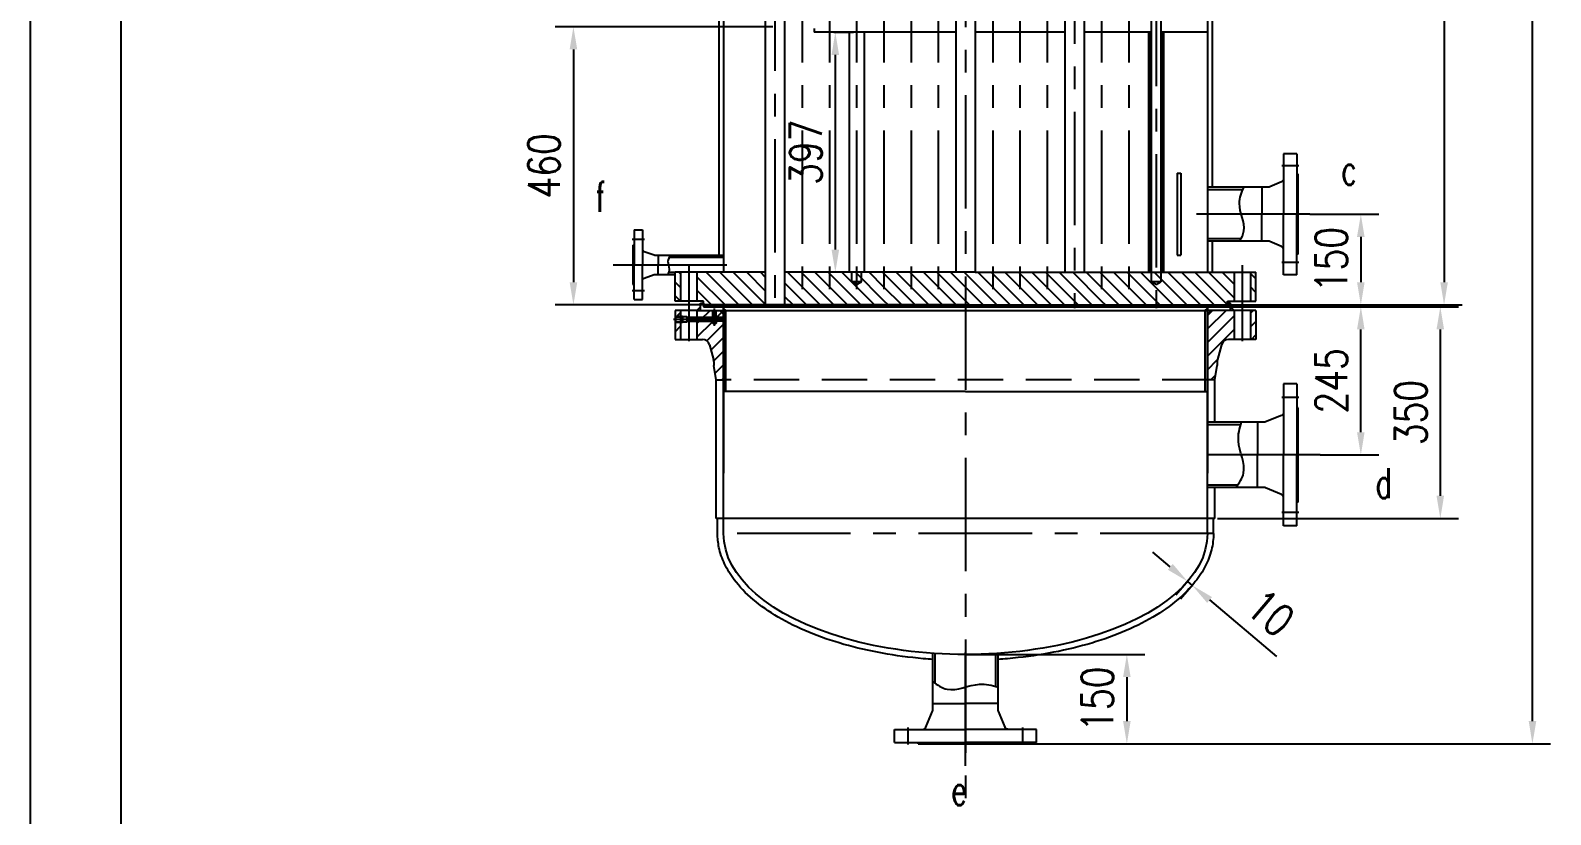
# Model space of a CAD drawing. Header units: millimetres. Extents: x -150 to 6150, y -150 to 8760.
# Drawn here: x -150 to 2363, y 3750 to 5047 of the extents above; entities that cross this region are included whole.
import ezdxf

# ---------------------------------------------------------------- set-up
doc = ezdxf.new("R2010")
doc.units = ezdxf.units.MM
doc.header["$LTSCALE"] = 150
doc.linetypes.add('CENTER', pattern=[2, 1.25, -0.25, 0.25, -0.25])
doc.linetypes.add('DASHED', pattern=[0.75, 0.5, -0.25])
for name, color, linetype in [('1轮廓实线层', 7, 'Continuous'), ('2细线层', 4, 'Continuous'), ('3中心线层', 1, 'CENTER'), ('4虚线层', 6, 'DASHED'), ('5剖面线层', 2, 'Continuous'), ('6文字层', 3, 'Continuous'), ('THK', 7, 'Continuous')]:
    doc.layers.add(name, color=color, linetype=linetype)
doc.styles.add('PC_TEXTSTYLE', font='romans.shx', dxfattribs={"width": 0.8, "bigfont": 'hzfs.shx'})
doc.styles.add('TH_GBDIM', font='romans.shx', dxfattribs={"width": 0.8, "bigfont": 'gbcbig.shx'})
doc.dimstyles.new('TH_GBDIM', dxfattribs={"dimscale": 15, "dimtxt": 3.5, "dimasz": 2.5, "dimexe": 2, "dimexo": 0, "dimgap": 1.5, "dimtad": 1, "dimdec": 1, "dimdsep": 46, "dimtxsty": 'TH_GBDIM', "dimcen": 2.5, "dimclrd": 130, "dimclre": 130, "dimclrt": 3, "dimadec": 0, "dimazin": 2, "dimtfac": 0.714286, "dimtdec": 1, "dimtmove": 0, "dimatfit": 3, "dimfxl": 0, "dimtolj": 1, "dimtzin": 0, "dimlwd": -1, "dimlwe": -1, "dimarcsym": 0})
pattern_1 = [(135, (-165.493, -147.118), (-11.22532, -11.22532), [])]
pattern_2 = [(45, (-165.493, -147.118), (-11.22532, 11.22532), [])]

# ---------------------------------------------------------------- blocks, each defined once
blk = doc.blocks.new('*D9')
at = {"layer": '5剖面线层', "color": 130}
for p, q in [((1077.6, 5053.2), (717.8, 5053.2)), ((747.8, 5015.7), (747.8, 4630.7)), ((963.1, 4593.2), (717.8, 4593.2))]:
    blk.add_line(p, q, dxfattribs=at)
for points in [[(741.6, 5015.7), (754.1, 5015.7), (747.8, 5053.2)], [(741.6, 4630.7), (754.1, 4630.7), (747.8, 4593.2)]]:
    blk.add_solid(points, dxfattribs=at)
at = {"layer": 'Defpoints', "color": 0}
for p in [(1077.6, 5053.2), (747.8, 4593.2), (963.1, 4593.2)]:
    blk.add_point(p, dxfattribs=at)
at = {"layer": '5剖面线层', "color": 3, "insert": (699.1, 4823.2), "char_height": 52.5, "attachment_point": 5, "rotation": 90, "style": 'TH_GBDIM'}
blk.add_mtext('\\A1;460', dxfattribs=at)
blk = doc.blocks.new('*D13')
at = {"layer": 'Defpoints', "color": 0}
for p in [(1829.1, 7576.2), (1829.1, 4593.2), (2187.3, 4593.2)]:
    blk.add_point(p, dxfattribs=at)
at = {"layer": 'THK', "color": 130}
for p, q in [((1829.1, 7576.2), (2217.3, 7576.2)), ((2187.3, 7538.7), (2187.3, 4630.7)), ((1829.1, 4593.2), (2217.3, 4593.2))]:
    blk.add_line(p, q, dxfattribs=at)
for points in [[(2181.1, 7538.7), (2193.6, 7538.7), (2187.3, 7576.2)], [(2181.1, 4630.7), (2193.6, 4630.7), (2187.3, 4593.2)]]:
    blk.add_solid(points, dxfattribs=at)
at = {"layer": 'THK', "color": 3, "insert": (2138.6, 6084.7), "char_height": 52.5, "attachment_point": 5, "rotation": 90, "style": 'TH_GBDIM'}
blk.add_mtext('\\A1;3000', dxfattribs=at)
blk = doc.blocks.new('*D14')
at = {"layer": 'Defpoints', "color": 0}
for p in [(1965.3, 4743.2), (1965.3, 4593.2), (2049.7, 4593.2)]:
    blk.add_point(p, dxfattribs=at)
at = {"layer": 'THK', "color": 130}
for p, q in [((1965.3, 4743.2), (2079.7, 4743.2)), ((2049.7, 4705.7), (2049.7, 4630.7)), ((1965.3, 4593.2), (2079.7, 4593.2))]:
    blk.add_line(p, q, dxfattribs=at)
for points in [[(2043.4, 4705.7), (2055.9, 4705.7), (2049.7, 4743.2)], [(2043.4, 4630.7), (2055.9, 4630.7), (2049.7, 4593.2)]]:
    blk.add_solid(points, dxfattribs=at)
at = {"layer": 'THK', "color": 3, "insert": (2000.9, 4668.2), "char_height": 52.5, "attachment_point": 5, "rotation": 90, "style": 'TH_GBDIM'}
blk.add_mtext('\\A1;150', dxfattribs=at)
blk = doc.blocks.new('*D16')
at = {"layer": 'Defpoints', "color": 0}
for p in [(1178.4, 5044.2), (1180.8, 4647.2), (1180.8, 4647.2)]:
    blk.add_point(p, dxfattribs=at)
at = {"layer": 'THK', "color": 130}
for p, q in [((1178.4, 5044.2), (1210.8, 5044.2)), ((1180.8, 5006.7), (1180.8, 4684.7)), ((1180.8, 4647.2), (1150.8, 4647.2))]:
    blk.add_line(p, q, dxfattribs=at)
for points in [[(1174.6, 5006.7), (1187.1, 5006.7), (1180.8, 5044.2)], [(1174.6, 4684.7), (1187.1, 4684.7), (1180.8, 4647.2)]]:
    blk.add_solid(points, dxfattribs=at)
at = {"layer": 'THK', "color": 3, "insert": (1132.1, 4845.7), "char_height": 52.5, "attachment_point": 5, "rotation": 90, "style": 'TH_GBDIM'}
blk.add_mtext('\\A1;397', dxfattribs=at)
blk = doc.blocks.new('*D18')
at = {"layer": 'Defpoints', "color": 0}
for p in [(1812.6, 4590.2), (1812.6, 4240.2), (2181.1, 4240.2)]:
    blk.add_point(p, dxfattribs=at)
at = {"layer": 'THK', "color": 130}
for p, q in [((1812.6, 4590.2), (2211.1, 4590.2)), ((2181.1, 4552.7), (2181.1, 4277.7)), ((1812.6, 4240.2), (2211.1, 4240.2))]:
    blk.add_line(p, q, dxfattribs=at)
for points in [[(2174.8, 4552.7), (2187.3, 4552.7), (2181.1, 4590.2)], [(2174.8, 4277.7), (2187.3, 4277.7), (2181.1, 4240.2)]]:
    blk.add_solid(points, dxfattribs=at)
at = {"layer": 'THK', "color": 3, "insert": (2132.3, 4415.2), "char_height": 52.5, "attachment_point": 5, "rotation": 90, "style": 'TH_GBDIM'}
blk.add_mtext('\\A1;350', dxfattribs=at)
blk = doc.blocks.new('*D19')
at = {"layer": 'Defpoints', "color": 0}
for p in [(1982.4, 4590.2), (2049.7, 4590.2), (1982.4, 4345.2)]:
    blk.add_point(p, dxfattribs=at)
at = {"layer": 'THK', "color": 130}
for p, q in [((1982.4, 4590.2), (2079.7, 4590.2)), ((2049.7, 4382.7), (2049.7, 4552.7)), ((1982.4, 4345.2), (2079.7, 4345.2))]:
    blk.add_line(p, q, dxfattribs=at)
for points in [[(2043.4, 4552.7), (2055.9, 4552.7), (2049.7, 4590.2)], [(2043.4, 4382.7), (2055.9, 4382.7), (2049.7, 4345.2)]]:
    blk.add_solid(points, dxfattribs=at)
at = {"layer": 'THK', "color": 3, "insert": (2000.9, 4467.7), "char_height": 52.5, "attachment_point": 5, "rotation": 90, "style": 'TH_GBDIM'}
blk.add_mtext('\\A1;245', dxfattribs=at)
blk = doc.blocks.new('*D33')
at = {"layer": 'Defpoints', "color": 0}
for p in [(1396.1, 4015.2), (1396.1, 3867.4), (1662.8, 3867.4)]:
    blk.add_point(p, dxfattribs=at)
at = {"layer": 'THK', "color": 130}
for p, q in [((1396.1, 4015.2), (1692.8, 4015.2)), ((1662.8, 3977.7), (1662.8, 3904.9)), ((1396.1, 3867.4), (1692.8, 3867.4))]:
    blk.add_line(p, q, dxfattribs=at)
for points in [[(1656.6, 3977.7), (1669.1, 3977.7), (1662.8, 4015.2)], [(1656.6, 3904.9), (1669.1, 3904.9), (1662.8, 3867.4)]]:
    blk.add_solid(points, dxfattribs=at)
at = {"layer": 'THK', "color": 3, "insert": (1614.1, 3941.3), "char_height": 52.5, "attachment_point": 5, "rotation": 90, "style": 'TH_GBDIM'}
blk.add_mtext('\\A1;150', dxfattribs=at)
blk = doc.blocks.new('*D34')
at = {"layer": 'Defpoints', "color": 0}
for p in [(1409.6, 8214.1), (2333.4, 8214.1), (1692.8, 3867.4)]:
    blk.add_point(p, dxfattribs=at)
at = {"layer": 'THK', "color": 130}
for p, q in [((1409.6, 8214.1), (2363.4, 8214.1)), ((2333.4, 3904.9), (2333.4, 8176.6)), ((1692.8, 3867.4), (2363.4, 3867.4))]:
    blk.add_line(p, q, dxfattribs=at)
for points in [[(2327.2, 8176.6), (2339.7, 8176.6), (2333.4, 8214.1)], [(2327.2, 3904.9), (2339.7, 3904.9), (2333.4, 3867.4)]]:
    blk.add_solid(points, dxfattribs=at)
at = {"layer": 'THK', "color": 3, "insert": (2284.7, 6040.7), "char_height": 52.5, "attachment_point": 5, "rotation": 90, "style": 'TH_GBDIM'}
blk.add_mtext('\\A1;~4350', dxfattribs=at)
blk = doc.blocks.new('*D53')
at = {"layer": 'Defpoints', "color": 0}
for p in [(1764.6, 4137.5), (1770.9, 4129.5), (1772.3, 4131)]:
    blk.add_point(p, dxfattribs=at)
at = {"layer": 'THK', "color": 130}
for p, q in [((1734.6, 4160.1), (1706, 4184.3)), ((1764.6, 4137.5), (1744, 4113)), ((1772.3, 4131), (1751.6, 4106.5)), ((1763.3, 4135.9), (1770.9, 4129.5)), ((1799.6, 4105.3), (1910.1, 4012.1))]:
    blk.add_line(p, q, dxfattribs=at)
for points in [[(1738.7, 4164.9), (1730.6, 4155.3), (1763.3, 4135.9)], [(1803.6, 4110.1), (1795.6, 4100.5), (1770.9, 4129.5)]]:
    blk.add_solid(points, dxfattribs=at)
at = {"layer": 'THK', "color": 3, "insert": (1900.6, 4083.9), "char_height": 52.5, "attachment_point": 5, "rotation": 319.8492, "style": 'TH_GBDIM'}
blk.add_mtext('\\A1;10', dxfattribs=at)

msp = doc.modelspace()

# ---------------------------------------------------------------- hatches: boundary and pattern name
at = {"layer": '5剖面线层'}
h = msp.add_hatch(dxfattribs=at)
h.set_pattern_fill('ANSI31', color=256, scale=5, angle=90, style=0)
h.set_pattern_definition(pattern_1)
h.paths.add_polyline_path([(925.06953, 4647.21175), (916.06953, 4647.21175), (916.06953, 4599.31491), (925.06953, 4599.31491)])
h.paths.add_polyline_path([(1065.06953, 4647.21175), (952.06953, 4647.21175), (952.06953, 4599.31491), (963.06953, 4599.31491), (963.06953, 4593.21175), (1065.06953, 4593.21175)])
h.paths.add_polyline_path([(1126.06953, 4647.21175), (1097.06953, 4647.21175), (1097.06953, 4593.21175), (1126.06953, 4593.21175)])
h.paths.add_polyline_path([(1216.06953, 4627.21175), (1208.06953, 4631.21175), (1208.06953, 4647.21175), (1171.06953, 4647.21175), (1171.06953, 4593.21175), (1216.06953, 4593.21175)])
h.paths.add_polyline_path([(1171.06953, 4647.21175), (1126.06953, 4647.21175), (1126.06953, 4593.21175), (1171.06953, 4593.21175)])
h.paths.add_polyline_path([(1261.06953, 4647.21175), (1224.06953, 4647.21175), (1224.06953, 4631.21175), (1216.06953, 4627.21175), (1216.06953, 4593.21175), (1261.06953, 4593.21175)])
h.paths.add_polyline_path([(1224.06953, 4647.21175), (1216.06953, 4647.21175), (1216.06953, 4631.21175), (1224.06953, 4631.21175)])
h.paths.add_polyline_path([(1216.06953, 4647.21175), (1208.06953, 4647.21175), (1208.06953, 4631.21175), (1216.06953, 4631.21175)])
h.paths.add_polyline_path([(1216.06953, 4631.21175), (1208.06953, 4631.21175), (1216.06953, 4627.21175)], flags=17)
h.paths.add_polyline_path([(1224.06953, 4631.21175), (1216.06953, 4631.21175), (1216.06953, 4627.21175)], flags=16)
h = msp.add_hatch(dxfattribs=at)
h.set_pattern_fill('ANSI31', color=256, scale=5, angle=90, style=0)
h.set_pattern_definition(pattern_1)
h.paths.add_polyline_path([(1306.06953, 4647.21175), (1261.06953, 4647.21175), (1261.06953, 4593.21175), (1306.06953, 4593.21175)])
h.paths.add_polyline_path([(1351.06953, 4647.21175), (1306.06953, 4647.21175), (1306.06953, 4593.21175), (1351.06953, 4593.21175)])
h.paths.add_polyline_path([(1396.06953, 4647.21175), (1351.06953, 4647.21175), (1351.06953, 4593.21175), (1396.06953, 4593.21175)])
h.paths.add_polyline_path([(1486.06953, 4647.21175), (1441.06953, 4647.21175), (1441.06953, 4593.21175), (1486.06953, 4593.21175)])
h.paths.add_polyline_path([(1441.06953, 4647.21175), (1412.06953, 4647.21175), (1396.06953, 4647.21175), (1396.06953, 4593.21175), (1441.06953, 4593.21175)])
h.paths.add_polyline_path([(1531.06953, 4647.21175), (1486.06953, 4647.21175), (1486.06953, 4593.21175), (1531.06953, 4593.21175)])
h.paths.add_polyline_path([(1576.06953, 4647.21175), (1531.06953, 4647.21175), (1531.06953, 4593.21175), (1576.06953, 4593.21175)])
h.paths.add_polyline_path([(1621.06953, 4647.21175), (1576.06953, 4647.21175), (1576.06953, 4593.21175), (1621.06953, 4593.21175)])
h = msp.add_hatch(dxfattribs=at)
h.set_pattern_fill('ANSI31', color=256, scale=5, angle=90, style=0)
h.set_pattern_definition(pattern_1)
h.paths.add_polyline_path([(1666.06953, 4647.21175), (1621.06953, 4647.21175), (1621.06953, 4593.21175), (1666.06953, 4593.21175)])
h.paths.add_polyline_path([(1711.06953, 4627.21175), (1703.06953, 4631.21175), (1703.06953, 4647.21175), (1666.06953, 4647.21175), (1666.06953, 4593.21175), (1711.06953, 4593.21175)])
h.paths.add_polyline_path([(1796.06953, 4647.21175), (1719.06953, 4647.21175), (1719.06953, 4631.21175), (1711.06953, 4627.21175), (1711.06953, 4593.21175), (1796.06953, 4593.21175)])
h.paths.add_polyline_path([(1719.06953, 4647.21175), (1711.06953, 4647.21175), (1711.06953, 4631.21175), (1719.06953, 4631.21175)], flags=16)
h.paths.add_polyline_path([(1711.06953, 4647.21175), (1703.06953, 4647.21175), (1703.06953, 4631.21175), (1711.06953, 4631.21175)], flags=17)
h.paths.add_polyline_path([(1711.06953, 4631.21175), (1703.06953, 4631.21175), (1711.06953, 4627.21175)])
h.paths.add_polyline_path([(1719.06953, 4631.21175), (1711.06953, 4631.21175), (1711.06953, 4627.21175)], flags=16)
h.paths.add_polyline_path([(1840.06953, 4647.21175), (1796.06953, 4647.21175), (1796.06953, 4593.21175), (1829.06953, 4593.21175), (1829.06953, 4596.21175), (1829.06953, 4599.31491), (1840.06953, 4599.31491)])
h.paths.add_polyline_path([(1876.06953, 4647.21175), (1867.06953, 4647.21175), (1867.06953, 4599.31491), (1876.06953, 4599.31491)])
h = msp.add_hatch(dxfattribs=at)
h.set_pattern_fill('ANSI31', color=256, scale=5, style=0)
h.set_pattern_definition(pattern_2)
h.paths.add_polyline_path([(925.06953, 4564.21175), (916.06953, 4564.21175), (916.06953, 4536.21175), (925.06953, 4536.21175)])
h.paths.add_polyline_path([(925.06953, 4569.21175), (916.88153, 4569.21175), (916.88153, 4565.02375), (925.06953, 4565.02375)])
h.paths.add_polyline_path([(925.06953, 4573.39975), (916.88153, 4573.39975), (916.88153, 4569.21175), (925.06953, 4569.21175)])
h.paths.add_polyline_path([(925.06953, 4574.21175), (916.06953, 4574.21175), (916.88153, 4573.39975), (925.06953, 4573.39975)])
h.paths.add_polyline_path([(925.06953, 4584.21175), (916.06953, 4584.21175), (916.06953, 4574.21175), (925.06953, 4574.21175)])
h.paths.add_polyline_path([(916.88153, 4569.21175), (916.06953, 4569.21175), (916.06953, 4564.21175), (916.88153, 4565.02375)])
h.paths.add_polyline_path([(925.06953, 4565.02375), (916.88153, 4565.02375), (916.06953, 4564.21175), (925.06953, 4564.21175)])
h.paths.add_polyline_path([(916.88153, 4573.39975), (916.06953, 4574.21175), (916.06953, 4569.21175), (916.88153, 4569.21175)])
h.paths.add_polyline_path([(996.06953, 4566.21175), (984.06953, 4566.21175), (984.06953, 4563.21175), (981.06953, 4561.4797), (978.06953, 4563.21175), (978.06953, 4566.21175), (952.06953, 4566.21175), (952.06953, 4536.21175), (961.01791, 4536.21175, -0.3348602696), (972.5562, 4527.5084), (979.60781, 4502.82774, -0.0696873956), (980.06953, 4499.53109), (980.06953, 4493.21175), (984.06953, 4469.21175), (996.06953, 4469.21175)])
h.paths.add_polyline_path([(978.06953, 4572.21175), (952.06953, 4572.21175), (952.06953, 4569.21175), (981.06953, 4569.21175)])
h.paths.add_polyline_path([(978.06953, 4584.21175), (952.06953, 4584.21175), (952.06953, 4572.21175), (978.06953, 4572.21175)])
h.paths.add_polyline_path([(996.06953, 4578.21175), (990.06953, 4584.21175), (984.06953, 4584.21175), (984.06953, 4572.21175), (996.06953, 4572.21175)])
h.paths.add_polyline_path([(984.06953, 4566.21175), (981.06953, 4569.21175), (981.06953, 4563.21175), (984.06953, 4563.21175)])
h.paths.add_polyline_path([(984.06953, 4572.21175), (984.06953, 4584.21175), (981.06953, 4584.21175), (981.06953, 4569.21175)])
h = msp.add_hatch(dxfattribs=at)
h.set_pattern_fill('ANSI31', color=256, scale=5, style=0)
h.set_pattern_definition(pattern_2)
h.paths.add_polyline_path([(1840.06953, 4584.21175), (1802.06953, 4584.21175), (1796.06953, 4578.21175), (1796.06953, 4469.21175), (1808.06953, 4469.21175), (1812.06953, 4493.21175), (1812.06953, 4499.53109, -0.0696873956), (1812.53124, 4502.82774), (1819.58286, 4527.5084, -0.3348602696), (1831.12114, 4536.21175), (1840.06953, 4536.21175)])
h.paths.add_polyline_path([(1876.06953, 4584.21175), (1867.06953, 4584.21175), (1867.06953, 4536.21175), (1876.06953, 4536.21175)])

# ---------------------------------------------------------------- linework, layer by layer
for p, q in [((988.06953, 5680.71175), (988.06953, 4675.71175)), ((996.06953, 5692.71175), (996.06953, 4647.21175)), ((1796.06953, 5692.71175), (1796.06953, 4647.21175)), ((1804.06953, 5680.71175), (1804.06953, 4787.71175)), ((1146.06953, 5050.21175), (1146.06953, 5044.21175)), ((1216.06953, 5044.21175), (1146.06953, 5044.21175)), ((1380.06953, 5044.21175), (1216.06953, 5044.21175)), ((1560.06953, 5044.21175), (1412.06953, 5044.21175)), ((1703.06953, 5044.21175), (1592.06953, 5044.21175)), ((1796.06953, 5044.21175), (1719.06953, 5044.21175)), ((1746.06953, 4811.09669), (1746.06953, 4675.32681)), ((1751.97945, 4811.09669), (1751.97945, 4675.32681)), ((1804.06953, 4698.71175), (1804.06953, 4647.21175)), ((916.06953, 4599.31491), (916.06953, 4647.21175)), ((1065.06953, 4647.21175), (916.06953, 4647.21175)), ((925.06953, 4647.31491), (925.06953, 4599.31491)), ((952.06953, 4647.31491), (952.06953, 4599.31491)), ((1412.06953, 4647.21175), (1097.06953, 4647.21175)), ((1224.06953, 4631.21175), (1208.06953, 4631.21175)), ((1412.06953, 4647.21175), (1876.06953, 4647.21175)), ((1719.06953, 4631.21175), (1703.06953, 4631.21175)), ((1840.06953, 4647.31491), (1840.06953, 4599.31491)), ((1867.06953, 4647.31491), (1867.06953, 4599.31491)), ((1876.06953, 4599.31491), (1876.06953, 4647.21175)), ((963.06953, 4599.31491), (916.06953, 4599.31491)), ((916.06953, 4584.21175), (916.06953, 4536.21175)), ((925.06953, 4584.21175), (916.06953, 4584.21175)), ((952.06953, 4584.21175), (925.06953, 4584.21175)), ((925.06953, 4584.21175), (925.06953, 4536.21175)), ((952.06953, 4584.21175), (958.06953, 4590.21175)), ((952.06953, 4584.21175), (990.06953, 4584.21175)), ((952.06953, 4584.21175), (952.06953, 4536.21175)), ((958.06953, 4584.21175), (958.06953, 4596.21175)), ((958.06953, 4596.21175), (963.06953, 4596.21175)), ((963.06953, 4593.21175), (963.06953, 4599.31491)), ((963.06953, 4596.21175), (963.06953, 4590.21175)), ((1396.06953, 4593.21175), (963.06953, 4593.21175)), ((1396.06953, 4590.21175), (963.06953, 4590.21175)), ((963.06953, 4590.21175), (996.06953, 4590.21175)), ((990.06953, 4584.21175), (1796.06953, 4584.21175)), ((996.06953, 4578.21175), (990.06953, 4584.21175)), ((996.06953, 4215.21175), (996.06953, 4593.21175)), ((996.06953, 4593.21175), (996.06953, 4315.21175)), ((996.06953, 4590.21175), (1396.06953, 4590.21175)), ((996.06953, 4590.21175), (996.06953, 4584.21175)), ((1000.06953, 4584.21175), (996.06953, 4587.21175)), ((996.06953, 4584.21175), (996.06953, 4578.21175)), ((996.06953, 4578.21175), (996.06953, 4469.21175)), ((1000.06953, 4450.21175), (1000.06953, 4584.21175)), ((1396.06953, 4593.21175), (1829.06953, 4593.21175)), ((1396.06953, 4590.21175), (1829.06953, 4590.21175)), ((1796.06953, 4590.21175), (1396.06953, 4590.21175)), ((1792.06953, 4584.21175), (1796.06953, 4587.21175)), ((1792.06953, 4450.21175), (1792.06953, 4584.21175)), ((1796.06953, 4215.21175), (1796.06953, 4593.21175)), ((1796.06953, 4593.21175), (1796.06953, 4315.21175)), ((1796.06953, 4590.21175), (1796.06953, 4584.21175)), ((1829.06953, 4590.21175), (1796.06953, 4590.21175)), ((1796.06953, 4578.21175), (1802.06953, 4584.21175)), ((1796.06953, 4584.21175), (1796.06953, 4578.21175)), ((1802.06953, 4584.21175), (1796.06953, 4584.21175)), ((1796.06953, 4578.21175), (1796.06953, 4469.21175)), ((1840.06953, 4584.21175), (1802.06953, 4584.21175)), ((1829.06953, 4599.31491), (1876.06953, 4599.31491)), ((1829.06953, 4593.21175), (1829.06953, 4599.31491)), ((1834.06953, 4596.21175), (1829.06953, 4596.21175)), ((1829.06953, 4596.21175), (1829.06953, 4590.21175)), ((1834.06953, 4584.21175), (1834.06953, 4596.21175)), ((1840.06953, 4584.21175), (1834.06953, 4590.21175)), ((1840.06953, 4584.21175), (1840.06953, 4536.21175)), ((1867.06953, 4584.21175), (1840.06953, 4584.21175)), ((1876.06953, 4584.21175), (1867.06953, 4584.21175)), ((1867.06953, 4584.21175), (1867.06953, 4536.21175)), ((1876.06953, 4584.21175), (1876.06953, 4536.21175)), ((916.06953, 4536.21175), (925.06953, 4536.21175)), ((925.06953, 4536.21175), (952.06953, 4536.21175)), ((952.06953, 4536.21175), (961.01791, 4536.21175)), ((972.5562, 4527.5084), (979.60781, 4502.82774)), ((1819.58286, 4527.5084), (1812.53124, 4502.82774)), ((1840.06953, 4536.21175), (1831.12114, 4536.21175)), ((1867.06953, 4536.21175), (1840.06953, 4536.21175)), ((1876.06953, 4536.21175), (1867.06953, 4536.21175)), ((980.06953, 4499.53109), (980.06953, 4493.21175)), ((1812.06953, 4499.53109), (1812.06953, 4493.21175)), ((984.06953, 4469.21175), (980.06953, 4493.21175)), ((1808.06953, 4469.21175), (1812.06953, 4493.21175)), ((984.06953, 4291.21175), (984.06953, 4469.21175)), ((984.06953, 4469.21175), (996.06953, 4469.21175)), ((1396.06953, 4450.21175), (996.06953, 4450.21175)), ((1396.06953, 4450.21175), (1796.06953, 4450.21175)), ((1808.06953, 4469.21175), (1796.06953, 4469.21175)), ((1808.06953, 4399.21175), (1808.06953, 4469.21175)), ((1889.78622, 4399.21175), (1796.06953, 4399.21175)), ((1946.06953, 4423.21175), (1944.06953, 4423.21175)), ((1946.06953, 4267.21175), (1946.06953, 4423.21175)), ((1850.98278, 4395.21175), (1796.06953, 4395.21175)), ((1879.06953, 4291.21175), (1879.06953, 4345.21175)), ((1922.06953, 4227.71175), (1922.06953, 4345.21175)), ((1944.06953, 4227.71175), (1944.06953, 4345.21175)), ((984.06953, 4240.21175), (984.06953, 4291.21175)), ((1845.90162, 4295.21175), (1796.06953, 4295.21175)), ((1889.78622, 4291.21175), (1796.06953, 4291.21175)), ((1808.06953, 4240.21175), (1808.06953, 4291.21175)), ((1889.78622, 4291.21175), (1879.06953, 4291.21175)), ((1918.52386, 4279.80119), (1892.24056, 4290.68681)), ((1946.06953, 4267.21175), (1944.06953, 4267.21175)), ((1808.06953, 4240.21175), (984.06953, 4240.21175)), ((1808.06953, 4240.21175), (984.06953, 4240.21175)), ((986.06953, 4215.21175), (986.06953, 4240.21175)), ((1806.06904, 4215.21175), (1806.06904, 4240.21175)), ((1944.06953, 4227.71175), (1922.06953, 4227.71175)), ((1342.06953, 3923.63364), (1342.06953, 4017.35033)), ((1346.06953, 3967.51824), (1346.06953, 4017.35033)), ((1446.06953, 3962.43708), (1446.06953, 4017.35033)), ((1450.06953, 3923.63364), (1450.06953, 4017.35033)), ((1330.65896, 3894.896), (1341.54458, 3921.1793)), ((1342.06953, 3934.35033), (1396.06953, 3934.35033)), ((1342.06953, 3923.63364), (1342.06953, 3934.35033)), ((1278.56953, 3891.35033), (1396.06953, 3891.35033)), ((1278.56953, 3869.35033), (1278.56953, 3891.35033)), ((1278.56953, 3869.35033), (1396.06953, 3869.35033)), ((1318.06953, 3867.35033), (1318.06953, 3869.35033)), ((1318.06953, 3867.35033), (1474.06953, 3867.35033)), ((1474.06953, 3867.35033), (1474.06953, 3869.35033))]:
    msp.add_line(p, q)
at = {"extrusion": (0, -1.22461e-16, -1)}
for p, q in [((1922.06953, 4462.71175), (1922.06953, 4345.21175)), ((1944.06953, 4462.71175), (1922.06953, 4462.71175)), ((1944.06953, 4462.71175), (1944.06953, 4345.21175)), ((1879.06953, 4399.21175), (1879.06953, 4345.21175)), ((1889.78622, 4399.21175), (1879.06953, 4399.21175)), ((1918.52386, 4410.62231), (1892.24056, 4399.73669))]:
    msp.add_line(p, q, dxfattribs=at)
at = {"extrusion": (-1.22461e-16, 2.24949e-32, -1)}
for p, q in [((1450.06953, 3934.35033), (1396.06953, 3934.35033)), ((1450.06953, 3923.63364), (1450.06953, 3934.35033)), ((1461.48009, 3894.896), (1450.59447, 3921.1793)), ((1513.56953, 3891.35033), (1396.06953, 3891.35033)), ((1513.56953, 3869.35033), (1513.56953, 3891.35033)), ((1513.56953, 3869.35033), (1396.06953, 3869.35033))]:
    msp.add_line(p, q, dxfattribs=at)
for centre, radius, start, end in [((961.01791, 4524.21175), 12, 15.9453959, 90), ((1831.12114, 4524.21175), 12, 90, 164.0546041), ((968.06953, 4499.53109), 12, 0, 15.9453959), ((1824.06953, 4499.53109), 12, 164.0546041, 180), ((1889.78622, 4285.21175), 6, 65.85445804, 90), ((1916.06953, 4274.32613), 6, 0, 65.85445804), ((1336.06953, 3923.63364), 6, 335.85445804, 0), ((1325.18391, 3897.35033), 6, 270, 335.85445804)]:
    msp.add_arc(centre, radius, start, end)
at = {"extrusion": (0, -1.22461e-16, -1)}
for centre, start, end in [((-1889.78622, 4405.21175), 245.85445804, 270), ((-1916.06953, 4416.09737), 180, 245.85445804)]:
    msp.add_arc(centre, 6, start, end, dxfattribs=at)
at = {"extrusion": (-1.22461e-16, 2.24949e-32, -1)}
for centre, start, end in [((-1456.06953, 3923.63364), 335.85445804, 0), ((-1466.95515, 3897.35033), 270, 335.85445804)]:
    msp.add_arc(centre, 6, start, end, dxfattribs=at)
at = {"extrusion": (0, 0, -1)}
msp.add_ellipse((1396.06953, 4215.21175), major_axis=(-400, 0), ratio=0.5, start_param=3.1415926536, end_param=6.2831853072, dxfattribs=at)
for points, knots in [([(1342.06953, 4007.01996), (1336.80386, 4007.37404), (1331.55174, 4007.77993), (1303.30116, 4010.24925), (1280.62456, 4013.25951), (1236.60495, 4021.19578), (1215.26261, 4026.12154), (1174.52568, 4037.75856), (1155.13163, 4044.46943), (1118.84517, 4059.50692), (1101.95295, 4067.83299), (1071.15181, 4085.90614), (1057.24227, 4095.6528), (1032.82006, 4116.36421), (1022.3056, 4127.33029), (1007.32132, 4147.25152), (1001.9892, 4155.97883), (993.53573, 4173.85514), (990.41615, 4183.00525), (986.87478, 4199.86603), (986.06953, 4207.53856), (986.06953, 4215.21175)], [4.846109503, 4.846109503, 4.846109503, 4.846109503, 4.8854557295, 4.8854557295, 5.0584566184, 5.0584566184, 5.2314575072, 5.2314575072, 5.404458396, 5.404458396, 5.5774592849, 5.5774592849, 5.7504601737, 5.7504601737, 5.9234610626, 5.9234610626, 6.0510059529, 6.0510059529, 6.1785508433, 6.1785508433, 6.2831853072, 6.2831853072, 6.2831853072, 6.2831853072]), ([(1806.06904, 4215.21175), (1806.06926, 4213.05276), (1806.00595, 4210.89377), (1805.33572, 4199.51441), (1803.62844, 4190.32576), (1797.96966, 4172.25302), (1794.02061, 4163.36929), (1784.02694, 4146.06715), (1777.98328, 4137.64739), (1763.95251, 4121.37313), (1755.96516, 4113.5177), (1734.86631, 4095.63007), (1720.95433, 4085.88442), (1690.14866, 4067.81343), (1673.25434, 4059.48852), (1636.96408, 4044.45349), (1617.56833, 4037.74392), (1576.82844, 4026.10961), (1555.48484, 4021.18526), (1511.46321, 4013.25191), (1488.78583, 4010.24314), (1460.55215, 4007.77721), (1455.31756, 4007.37285), (1450.06953, 4007.01996)], [3.1415922587, 3.1415922587, 3.1415922587, 3.1415922587, 3.1710336075, 3.1710336075, 3.2968875825, 3.2968875825, 3.4227415576, 3.4227415576, 3.5485955326, 3.5485955326, 3.6744495076, 3.6744495076, 3.8474503965, 3.8474503965, 4.0204512853, 4.0204512853, 4.1934521741, 4.1934521741, 4.366453063, 4.366453063, 4.5394539518, 4.5394539518, 4.5786684584, 4.5786684584, 4.5786684584, 4.5786684584])]:
    msp.add_open_spline(points, degree=3, knots=knots)
at = {"layer": '1轮廓实线层'}
for p, q in [((0, 0), (0, 8610)), ((1065.06953, 7576.21175), (1065.06953, 4593.21175)), ((1097.06953, 7576.21175), (1097.06953, 4593.21175)), ((1380.06953, 7576.21175), (1380.06953, 4647.21175)), ((1412.06953, 7576.21175), (1412.06953, 4647.21175)), ((1560.06953, 7522.21175), (1560.06953, 4647.21175)), ((1592.06953, 7522.21175), (1592.06953, 4647.21175)), ((1703.06953, 6886.21175), (1703.06953, 4631.21175)), ((1719.06953, 6886.21175), (1719.06953, 4631.21175)), ((1203.56953, 5044.21175), (1203.56953, 4647.21175)), ((1228.56953, 5044.21175), (1228.56953, 4647.21175)), ((1698.56953, 5044.21175), (1698.56953, 4647.21175)), ((1700.56953, 5044.21175), (1700.56953, 4647.21175)), ((1721.56953, 5044.21175), (1721.56953, 4647.21175)), ((1723.56953, 5044.21175), (1723.56953, 4647.21175)), ((1746.06953, 4811.09669), (1751.97945, 4811.09669)), ((1946.06953, 4809.21175), (1944.06953, 4809.21175)), ((1946.06953, 4677.21175), (1946.06953, 4809.21175)), ((1896.7111, 4787.71175), (1796.06953, 4787.71175)), ((1854.56319, 4783.71175), (1796.06953, 4783.71175)), ((1886.06953, 4698.71175), (1886.06953, 4743.21175)), ((1922.06953, 4643.21175), (1922.06953, 4743.21175)), ((1944.06953, 4643.21175), (1944.06953, 4743.21175)), ((848.06953, 4717.21175), (848.06953, 4659.71175)), ((848.06953, 4717.21175), (862.06953, 4717.21175)), ((862.06953, 4717.21175), (862.06953, 4659.71175)), ((1851.86761, 4702.71175), (1796.06953, 4702.71175)), ((846.06953, 4692.21175), (846.06953, 4627.21175)), ((846.06953, 4692.21175), (848.06953, 4692.21175)), ((864.61974, 4681.72), (881.37015, 4675.98373)), ((882.81993, 4675.71175), (888.06953, 4675.71175)), ((882.81993, 4675.71175), (996.06953, 4675.71175)), ((888.06953, 4675.71175), (888.06953, 4659.71175)), ((1746.06953, 4675.32681), (1751.97945, 4675.32681)), ((1896.7111, 4698.71175), (1796.06953, 4698.71175)), ((1896.7111, 4698.71175), (1886.06953, 4698.71175)), ((1918.65391, 4689.84193), (1899.29548, 4698.12664)), ((1946.06953, 4677.21175), (1944.06953, 4677.21175)), ((906.17547, 4672.21175), (996.06953, 4672.21175)), ((846.06953, 4627.21175), (848.06953, 4627.21175)), ((882.81993, 4643.71175), (916.06953, 4643.71175)), ((905.15836, 4647.21175), (916.06953, 4647.21175)), ((1216.06953, 4627.21175), (1208.06953, 4631.21175)), ((1216.06953, 4627.21175), (1224.06953, 4631.21175)), ((1711.06953, 4627.21175), (1703.06953, 4631.21175)), ((1711.06953, 4627.21175), (1719.06953, 4631.21175)), ((1944.06953, 4643.21175), (1922.06953, 4643.21175))]:
    msp.add_line(p, q, dxfattribs=at)
at = {"layer": '1轮廓实线层', "extrusion": (0, -1.22461e-16, -1)}
for p, q in [((1922.06953, 4843.21175), (1922.06953, 4743.21175)), ((1944.06953, 4843.21175), (1922.06953, 4843.21175)), ((1944.06953, 4843.21175), (1944.06953, 4743.21175)), ((1886.06953, 4787.71175), (1886.06953, 4743.21175)), ((1896.7111, 4787.71175), (1886.06953, 4787.71175)), ((1918.65391, 4796.58157), (1899.29548, 4788.29686))]:
    msp.add_line(p, q, dxfattribs=at)
at = {"layer": '1轮廓实线层', "extrusion": (0, 1.22461e-16, -1)}
for p, q in [((848.06953, 4602.21175), (848.06953, 4659.71175)), ((862.06953, 4602.21175), (862.06953, 4659.71175)), ((888.06953, 4643.71175), (888.06953, 4659.71175)), ((864.61974, 4637.7035), (881.37015, 4643.43977)), ((882.81993, 4643.71175), (888.06953, 4643.71175)), ((848.06953, 4602.21175), (862.06953, 4602.21175))]:
    msp.add_line(p, q, dxfattribs=at)
at = {"layer": '1轮廓实线层', "extrusion": (0, -1.22461e-16, -1)}
for centre, start, end in [((-1916.06953, 4801.99645), 180, 244.48612957), ((-1896.7111, 4793.71175), 244.48612957, 270)]:
    msp.add_arc(centre, 6, start, end, dxfattribs=at)
at = {"layer": '1轮廓实线层'}
for centre, radius, start, end in [((866.06953, 4685.44802), 4, 180, 248.74949449), ((882.81993, 4679.71175), 4, 248.74949449, 270), ((1896.7111, 4692.71175), 6, 64.48612957, 90), ((1916.06953, 4684.42705), 6, 0, 64.48612957)]:
    msp.add_arc(centre, radius, start, end, dxfattribs=at)
at = {"layer": '1轮廓实线层', "extrusion": (0, 1.22461e-16, -1)}
for centre, start, end in [((-866.06953, 4633.97548), 0, 68.74949449), ((-882.81993, 4639.71175), 68.74949449, 90)]:
    msp.add_arc(centre, 4, start, end, dxfattribs=at)
at = {"layer": '2细线层'}
msp.add_line((-150, -150), (-150, 8760), dxfattribs=at)
at = {"layer": '3中心线层'}
for p, q in [((1396.06953, 8240.2049), (1396.06953, 3777.48625)), ((1576.06953, 8212.54018), (1576.06953, 4587.68005)), ((1081.06953, 8167.57044), (1081.06953, 4587.68005)), ((1126.06953, 7581.73744), (1126.06953, 4587.68005)), ((1171.06953, 7581.73744), (1171.06953, 4587.68005)), ((1216.06953, 7581.73744), (1216.06953, 4587.68005)), ((1261.06953, 7581.73744), (1261.06953, 4587.68005)), ((1306.06953, 7581.73744), (1306.06953, 4587.68005)), ((1351.06953, 7581.73744), (1351.06953, 4587.68005)), ((1441.06953, 7581.73744), (1441.06953, 4587.68005)), ((1486.06953, 7581.73744), (1486.06953, 4587.68005)), ((1531.06953, 7581.73744), (1531.06953, 4587.68005)), ((1621.06953, 7581.73744), (1621.06953, 4587.68005)), ((1666.06953, 7581.73744), (1666.06953, 4587.68005)), ((1711.06953, 6942.40806), (1711.06953, 4587.68005)), ((1947.06953, 4823.21175), (1919.06953, 4823.21175)), ((1965.25154, 4743.21175), (1766.33763, 4743.21175)), ((845.06953, 4702.21175), (865.06953, 4702.21175)), ((813.73678, 4659.71175), (1027.23257, 4659.71175)), ((938.56953, 4658.97834), (938.56953, 4533.21175)), ((1853.56953, 4658.97834), (1853.56953, 4533.21175)), ((1947.06953, 4663.21175), (1919.06953, 4663.21175)), ((845.06953, 4617.21175), (865.06953, 4617.21175)), ((981.06953, 4558.4797), (981.06953, 4587.21175)), ((999.06953, 4569.21175), (913.06953, 4569.21175)), ((1947.06953, 4440.21175), (1919.06953, 4440.21175)), ((1982.44156, 4345.21175), (1772.67949, 4345.21175)), ((1947.06953, 4250.21175), (1919.06953, 4250.21175)), ((1806.06904, 4215.21175), (986.06953, 4215.21175)), ((1396.06953, 3830.9783), (1396.06953, 4040.74037)), ((1301.06953, 3866.35033), (1301.06953, 3894.35033)), ((1491.06953, 3866.35033), (1491.06953, 3894.35033))]:
    msp.add_line(p, q, dxfattribs=at)
at = {"layer": '4虚线层'}
for p, q in [((978.06953, 4572.21175), (978.06953, 4584.21175)), ((984.06953, 4572.21175), (984.06953, 4584.21175)), ((916.06953, 4574.21175), (916.88153, 4573.39975)), ((928.06953, 4574.21175), (916.06953, 4574.21175)), ((916.06953, 4564.21175), (916.88153, 4565.02375)), ((928.06953, 4564.21175), (916.06953, 4564.21175)), ((916.88153, 4565.02375), (916.88153, 4573.39975)), ((916.88153, 4573.39975), (928.06953, 4573.39975)), ((916.88153, 4565.02375), (928.06953, 4565.02375)), ((928.06953, 4573.39975), (928.06953, 4574.21175)), ((935.06953, 4573.39975), (928.06953, 4573.39975)), ((928.06953, 4573.39975), (928.06953, 4565.02375)), ((928.06953, 4565.02375), (935.06953, 4565.02375)), ((928.06953, 4565.02375), (928.06953, 4564.21175)), ((935.06953, 4573.39975), (935.06953, 4565.02375)), ((936.25753, 4572.21175), (935.06953, 4573.39975)), ((935.06953, 4565.02375), (936.25753, 4566.21175)), ((978.06953, 4572.21175), (936.25753, 4572.21175)), ((936.25753, 4572.21175), (936.25753, 4566.21175)), ((936.25753, 4566.21175), (978.06953, 4566.21175)), ((984.06953, 4566.21175), (978.06953, 4572.21175)), ((978.06953, 4566.21175), (984.06953, 4572.21175)), ((978.06953, 4563.21175), (978.06953, 4566.21175)), ((981.06953, 4561.4797), (978.06953, 4563.21175)), ((984.06953, 4563.21175), (978.06953, 4563.21175)), ((984.06953, 4563.21175), (981.06953, 4561.4797)), ((996.06953, 4572.21175), (984.06953, 4572.21175)), ((984.06953, 4566.21175), (984.06953, 4563.21175)), ((996.06953, 4566.21175), (984.06953, 4566.21175)), ((1796.06953, 4469.21175), (996.06953, 4469.21175))]:
    msp.add_line(p, q, dxfattribs=at)
at = {"layer": '5剖面线层'}
for points, knots in [([(1849.62175, 4698.71175), (1852.86764, 4704.17057), (1862.18077, 4723.6093), (1843.37187, 4755.66472), (1852.2351, 4779.00146), (1856.40926, 4787.71175)], [8.8930112891, 8.8930112891, 8.8930112891, 8.8930112891, 27.2916969315, 73.4901537909, 101.4166022575, 101.4166022575, 101.4166022575, 101.4166022575]), ([(908.35084, 4675.71175), (906.04913, 4672.31673), (901.95191, 4665.07919), (907.34788, 4653.63045), (905.11406, 4646.63219), (903.84148, 4643.71175)], [2.8050126735, 2.8050126735, 2.8050126735, 2.8050126735, 14.3486162891, 27.0832941293, 36.3620943259, 36.3620943259, 36.3620943259, 36.3620943259]), ([(1842.78698, 4291.21175), (1848.87972, 4298.76468), (1864.30036, 4321.68623), (1842.58637, 4361.22507), (1848.91017, 4389.06665), (1852.23596, 4399.21175)], [9.4531142938, 9.4531142938, 9.4531142938, 9.4531142938, 36.9214179968, 91.054988851, 122.5339176461, 122.5339176461, 122.5339176461, 122.5339176461]), ([(1342.06953, 3970.63288), (1349.62246, 3964.54014), (1372.54401, 3949.1195), (1412.08285, 3970.83349), (1439.92443, 3964.50969), (1450.06953, 3961.1839)], [9.4531142938, 9.4531142938, 9.4531142938, 9.4531142938, 36.9214179968, 91.054988851, 122.5339176461, 122.5339176461, 122.5339176461, 122.5339176461])]:
    msp.add_open_spline(points, degree=3, knots=knots, dxfattribs=at)
at = {"layer": 'THK'}
for p, q in [((1208.06953, 4631.21175), (1208.06953, 4647.21175)), ((1224.06953, 4631.21175), (1224.06953, 4647.21175))]:
    msp.add_line(p, q, dxfattribs=at)

# ---------------------------------------------------------------- texts
at = {"layer": '6文字层', "style": 'PC_TEXTSTYLE', "width": 0.667}
for s, p in [('c', (2017.4456, 4791.59041)), ('f', (784.20037, 4746.96387)), ('d', (2074.22697, 4273.47533)), ('e', (1372.49036, 3765.77252))]:
    msp.add_text(s, height=49.99995, dxfattribs=at).set_placement(p)

# ---------------------------------------------------------------- dimensions: what is measured, and where the dimension line sits
at = {"layer": '5剖面线层'}
dim = msp.add_linear_dim(base=(747.80581, 4593.21175), p1=(1077.56953, 5053.21175), p2=(963.06953, 4593.21175), angle=90, dimstyle='TH_GBDIM', dxfattribs=at)
dim.commit()
dim.dimension.update_dxf_attribs({"geometry": '*D9', "text_midpoint": (699.05581, 4823.21175)})
at = {"layer": 'THK'}
for base, p1, p2, text, picture, middle in [((2333.43057, 8214.09905), (1692.83494, 3867.35033), (1409.56953, 8214.09905), '~4350', '*D34', (2284.68057, 6040.72469)), ((2187.33617, 4593.21175), (1829.06953, 7576.21175), (1829.06953, 4593.21175), '3000', '*D13', (2138.58617, 6084.71175)), ((1662.83494, 3867.35033), (1396.06953, 4015.21175), (1396.06953, 3867.35033), '150', '*D33', (1614.08494, 3941.28104))]:
    dim = msp.add_linear_dim(base=base, p1=p1, p2=p2, angle=90, text=text, dimstyle='TH_GBDIM', dxfattribs=at)
    dim.commit()
    dim.dimension.update_dxf_attribs({"geometry": picture, "text_midpoint": middle})
for base, p1, p2, picture, middle in [((1180.82947, 4647.21175), (1178.4495, 5044.21175), (1180.82947, 4647.21175), '*D16', (1132.07947, 4845.71175)), ((2049.67671, 4593.21175), (1965.25154, 4743.21175), (1965.25154, 4593.21175), '*D14', (2000.92671, 4668.21175)), ((2181.08617, 4240.21175), (1812.56953, 4590.21175), (1812.56953, 4240.21175), '*D18', (2132.33617, 4415.21175)), ((2049.67671, 4590.21175), (1982.44156, 4345.21175), (1982.44156, 4590.21175), '*D19', (2000.92671, 4467.71175))]:
    dim = msp.add_linear_dim(base=base, p1=p1, p2=p2, angle=90, dimstyle='TH_GBDIM', dxfattribs=at)
    dim.commit()
    dim.dimension.update_dxf_attribs({"geometry": picture, "text_midpoint": middle})
dim = msp.add_aligned_dim(p1=(1764.62462, 4137.48282), p2=(1772.26811, 4131.03481), distance=-2.04527, dimstyle='TH_GBDIM', dxfattribs=at)
dim.commit()
dim.dimension.update_dxf_attribs({"geometry": '*D53', "text_midpoint": (1900.60239, 4083.87662)})

doc.saveas('drawing.dxf')
